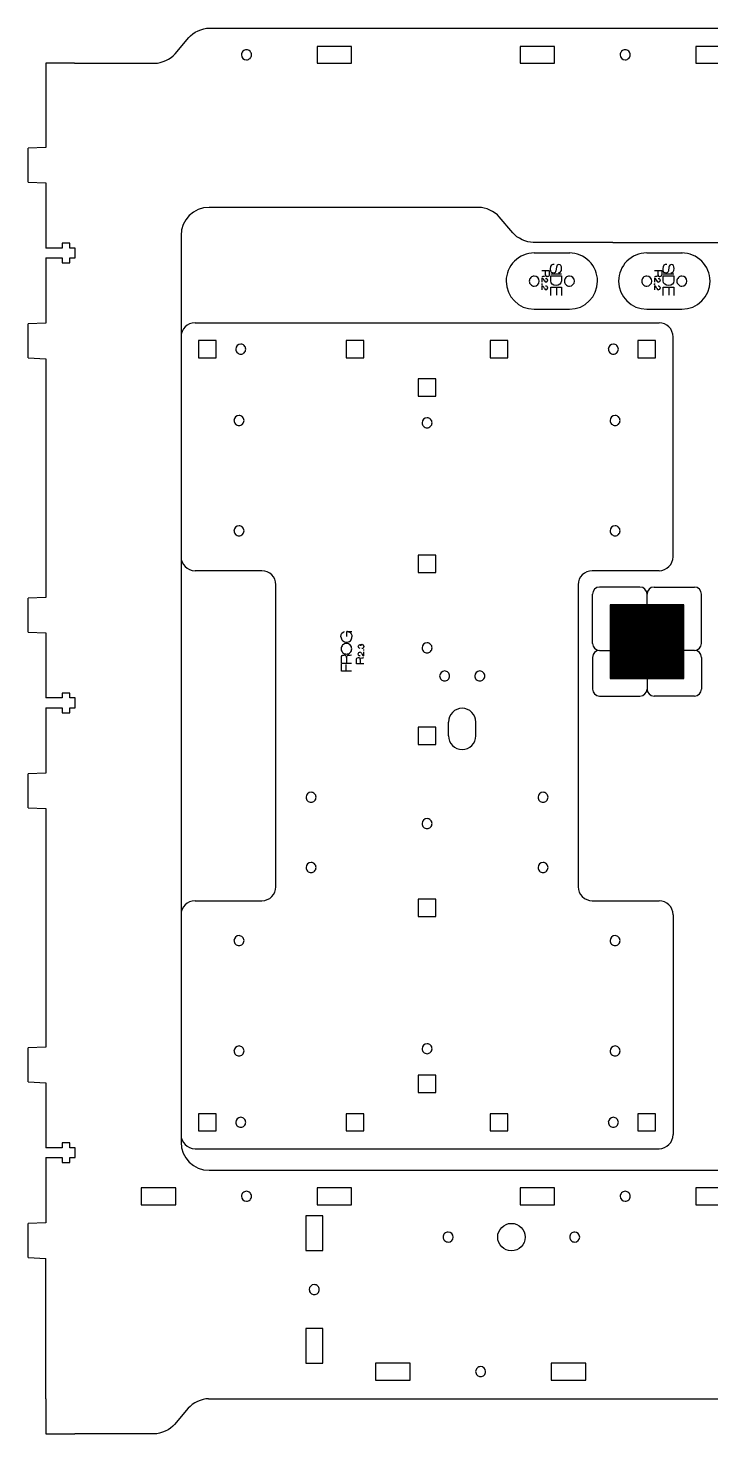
# Model space of a CAD drawing. Extents: x 49 to 1952, y 75 to 1350.
# Drawn here: x 614.6 to 808.9, y 949.5 to 1349.5 of the extents above; entities that cross this region are included whole.
import ezdxf

# ---------------------------------------------------------------- set-up
doc = ezdxf.new("R2010")
doc.units = 0
doc.header["$MEASUREMENT"] = 0
for name, color, linetype in [('4_8MM_TABS_-_PLYWOOD', 160, 'Continuous'), ('PASS_1', 1, 'Continuous'), ('PASS_2', 5, 'Continuous'), ('PASS_3', 7, 'Continuous'), ('RASTER_-_LETTERS', 3, 'Continuous'), ('RASTER_30__-_PLYWOOD', 3, 'Continuous'), ('RASTER_70__-_PLYWOOD', 30, 'Continuous'), ('T-SLOT_-_PLYWOOD', 7, 'Continuous')]:
    doc.layers.add(name, color=color, linetype=linetype)

msp = doc.modelspace()

# ---------------------------------------------------------------- linework, layer by layer
at = {"layer": '4_8MM_TABS_-_PLYWOOD', "color": 5}
for p, q in [((706.69, 1344.34), (696.84, 1344.34)), ((696.84, 1344.34), (696.84, 1339.54)), ((706.69, 1339.54), (706.69, 1344.34)), ((764.44, 1344.34), (754.59, 1344.34)), ((754.59, 1344.34), (754.59, 1339.54)), ((764.44, 1339.54), (764.44, 1344.34)), ((814.44, 1344.34), (804.59, 1344.34)), ((804.59, 1344.34), (804.59, 1339.54)), ((696.84, 1339.54), (706.69, 1339.54)), ((754.59, 1339.54), (764.44, 1339.54)), ((804.59, 1339.54), (814.44, 1339.54)), ((656.69, 1019.54), (646.84, 1019.54)), ((646.84, 1019.54), (646.84, 1014.74)), ((656.69, 1014.74), (656.69, 1019.54)), ((706.69, 1019.54), (696.84, 1019.54)), ((696.84, 1019.54), (696.84, 1014.74)), ((706.69, 1014.74), (706.69, 1019.54)), ((764.44, 1019.54), (754.59, 1019.54)), ((754.59, 1019.54), (754.59, 1014.74)), ((764.44, 1014.74), (764.44, 1019.54)), ((814.44, 1019.54), (804.59, 1019.54)), ((804.59, 1019.54), (804.59, 1014.74)), ((646.84, 1014.74), (656.69, 1014.74)), ((696.84, 1014.74), (706.69, 1014.74)), ((754.59, 1014.74), (764.44, 1014.74)), ((804.59, 1014.74), (814.44, 1014.74)), ((693.65, 1011.54), (693.65, 1001.69)), ((698.45, 1011.54), (693.65, 1011.54)), ((698.45, 1001.69), (698.45, 1011.54)), ((693.65, 1001.69), (698.45, 1001.69)), ((693.65, 979.51), (693.65, 969.66)), ((698.45, 979.51), (693.65, 979.51)), ((698.45, 969.66), (698.45, 979.51)), ((693.65, 969.66), (698.45, 969.66)), ((723.3, 969.66), (713.45, 969.66)), ((713.45, 969.66), (713.45, 964.86)), ((723.3, 964.86), (723.3, 969.66)), ((773.3, 969.66), (763.45, 969.66)), ((763.45, 969.66), (763.45, 964.86)), ((773.3, 964.86), (773.3, 969.66)), ((713.45, 964.86), (723.3, 964.86)), ((763.45, 964.86), (773.3, 964.86))]:
    msp.add_line(p, q, dxfattribs=at)
for centre, radius, start, end in [((676.76, 1341.94), 1.42, 89.9877, 179.9981), ((676.77, 1341.94), 1.43, 180.0473, 269.9669), ((676.77, 1341.94), 1.42, 359.9969, 90.0158), ((676.77, 1341.94), 1.42, 269.9903, 359.9969), ((784.51, 1341.94), 1.42, 89.9877, 179.9981), ((784.52, 1341.94), 1.43, 180.0473, 269.9669), ((784.52, 1341.94), 1.42, 359.9969, 90.0158), ((784.52, 1341.94), 1.42, 269.9903, 359.9969), ((676.76, 1017.14), 1.42, 89.9877, 179.9981), ((676.77, 1017.14), 1.43, 180.0473, 269.9669), ((676.77, 1017.14), 1.42, 359.9969, 90.0158), ((676.77, 1017.14), 1.42, 269.9903, 359.9969), ((784.51, 1017.14), 1.42, 89.9877, 179.9981), ((784.52, 1017.14), 1.43, 180.0473, 269.9669), ((784.52, 1017.14), 1.42, 359.9969, 90.0158), ((784.52, 1017.14), 1.42, 269.9903, 359.9969), ((696.05, 990.6), 1.43, 90.0473, 179.9669), ((696.05, 990.6), 1.42, 359.9877, 89.9981), ((696.05, 990.6), 1.42, 179.9903, 269.9969), ((696.05, 990.6), 1.42, 269.9969, 0.0158), ((743.38, 967.26), 1.42, 89.9903, 179.9969), ((743.38, 967.26), 1.43, 0.0473, 89.9669), ((743.38, 967.26), 1.42, 179.9969, 270.0158), ((743.38, 967.26), 1.42, 269.9877, 359.9981)]:
    msp.add_arc(centre, radius, start, end, dxfattribs=at)
at = {"layer": 'PASS_1'}
for p, q in [((758.64, 1285.55), (768.77, 1285.55)), ((758.64, 1285.55), (768.64, 1285.55)), ((790.64, 1285.55), (800.64, 1285.55)), ((790.64, 1285.55), (800.77, 1285.55)), ((758.64, 1269.55), (768.64, 1269.55)), ((790.64, 1269.55), (800.64, 1269.55)), ((662.14, 1265.69), (794.14, 1265.69)), ((798.14, 1199.14), (798.14, 1261.69)), ((681.14, 1195.14), (662.14, 1195.14)), ((794.14, 1195.14), (775.14, 1195.14)), ((685.14, 1105.24), (685.14, 1191.14)), ((771.14, 1191.14), (771.14, 1105.24)), ((790.72, 1177.48), (790.72, 1188.48)), ((790.72, 1177.48), (790.72, 1188.48)), ((785.72, 1172.48), (790.72, 1177.48)), ((795.72, 1172.48), (790.72, 1177.48)), ((777.22, 1172.48), (785.72, 1172.48)), ((777.22, 1172.48), (785.72, 1172.48)), ((785.72, 1172.48), (790.72, 1167.48)), ((795.72, 1172.48), (790.72, 1167.48)), ((804.22, 1172.48), (795.72, 1172.48)), ((804.22, 1172.48), (795.72, 1172.48)), ((790.72, 1167.48), (790.72, 1161.48)), ((790.72, 1167.48), (790.72, 1161.48)), ((662.14, 1101.24), (681.14, 1101.24)), ((775.14, 1101.24), (794.14, 1101.24)), ((798.14, 1097.24), (798.14, 1034.69)), ((662.14, 1030.69), (794.14, 1030.69))]:
    msp.add_line(p, q, dxfattribs=at)
for centre, radius, start, end in [((758.64, 1277.55), 8, 90, 180.0023), ((768.64, 1277.55), 8, 359.9978, 89.9999), ((790.64, 1277.55), 8, 90, 180.0023), ((800.64, 1277.55), 8, 359.9978, 89.9999), ((758.64, 1277.55), 8, 180.0016, 270.0009), ((768.64, 1277.55), 8, 269.9996, 359.9978), ((790.64, 1277.55), 8, 180.0016, 270.0009), ((800.64, 1277.55), 8, 269.9996, 359.9978), ((662.14, 1261.69), 4, 90, 180), ((794.14, 1261.69), 4, 0, 90), ((662.14, 1199.14), 4, 180, 270), ((794.14, 1199.14), 4, 270, 0), ((681.14, 1191.14), 4, 0, 90), ((775.14, 1191.14), 4, 90, 180), ((681.14, 1105.24), 4, 270, 0), ((775.14, 1105.24), 4, 180, 270), ((662.14, 1097.24), 4, 90, 180), ((794.14, 1097.24), 4, 0, 90), ((662.14, 1034.69), 4, 180, 270), ((794.14, 1034.69), 4, 270, 0)]:
    msp.add_arc(centre, radius, start, end, dxfattribs=at)
at = {"layer": 'PASS_2', "color": 5}
for p, q in [((668.14, 1260.65), (663.14, 1260.65)), ((663.14, 1260.65), (663.14, 1255.73)), ((668.14, 1255.73), (668.14, 1260.65)), ((710.14, 1260.65), (705.14, 1260.65)), ((705.14, 1260.65), (705.14, 1255.73)), ((710.14, 1255.73), (710.14, 1260.65)), ((751.14, 1260.65), (746.14, 1260.65)), ((746.14, 1260.65), (746.14, 1255.73)), ((751.14, 1255.73), (751.14, 1260.65)), ((793.14, 1260.65), (788.14, 1260.65)), ((788.14, 1260.65), (788.14, 1255.73)), ((793.14, 1255.73), (793.14, 1260.65)), ((663.14, 1255.73), (668.14, 1255.73)), ((705.14, 1255.73), (710.14, 1255.73)), ((746.14, 1255.73), (751.14, 1255.73)), ((788.14, 1255.73), (793.14, 1255.73)), ((730.64, 1249.7), (725.64, 1249.7)), ((725.64, 1249.7), (725.64, 1244.78)), ((730.64, 1244.78), (730.64, 1249.7)), ((725.64, 1244.78), (730.64, 1244.78)), ((730.64, 1199.6), (725.64, 1199.6)), ((725.64, 1199.6), (725.64, 1194.68)), ((730.64, 1194.68), (730.64, 1199.6)), ((725.64, 1194.68), (730.64, 1194.68)), ((734.24, 1148.19), (734.24, 1152.09)), ((742.04, 1148.19), (742.04, 1152.09)), ((730.64, 1150.65), (725.64, 1150.65)), ((725.64, 1150.65), (725.64, 1145.73)), ((730.64, 1145.73), (730.64, 1150.65)), ((725.64, 1145.73), (730.64, 1145.73)), ((730.64, 1101.7), (725.64, 1101.7)), ((725.64, 1101.7), (725.64, 1096.78)), ((730.64, 1096.78), (730.64, 1101.7)), ((725.64, 1096.78), (730.64, 1096.78)), ((730.64, 1051.6), (725.64, 1051.6)), ((725.64, 1051.6), (725.64, 1046.68)), ((730.64, 1046.68), (730.64, 1051.6)), ((725.64, 1046.68), (730.64, 1046.68)), ((668.14, 1040.65), (663.14, 1040.65)), ((663.14, 1040.65), (663.14, 1035.73)), ((668.14, 1035.73), (668.14, 1040.65)), ((710.14, 1040.65), (705.14, 1040.65)), ((705.14, 1040.65), (705.14, 1035.73)), ((710.14, 1035.73), (710.14, 1040.65)), ((751.14, 1040.65), (746.14, 1040.65)), ((746.14, 1040.65), (746.14, 1035.73)), ((751.14, 1035.73), (751.14, 1040.65)), ((793.14, 1040.65), (788.14, 1040.65)), ((788.14, 1040.65), (788.14, 1035.73)), ((793.14, 1035.73), (793.14, 1040.65)), ((663.14, 1035.73), (668.14, 1035.73)), ((705.14, 1035.73), (710.14, 1035.73)), ((746.14, 1035.73), (751.14, 1035.73)), ((788.14, 1035.73), (793.14, 1035.73))]:
    msp.add_line(p, q, dxfattribs=at)
for centre in [(782.72, 1182.98), (798.72, 1182.98), (782.72, 1166.98), (798.72, 1166.98)]:
    msp.add_circle(centre, 1.5, dxfattribs=at)
for centre, radius, start, end in [((758.64, 1277.55), 1.42, 89.9937, 180.0077), ((758.64, 1277.55), 1.42, 179.9869, 270.0131), ((758.64, 1277.55), 1.43, 0.0249, 89.9609), ((758.64, 1277.55), 1.42, 270.0131, 359.9997), ((768.64, 1277.55), 1.42, 89.9937, 180.0077), ((768.64, 1277.55), 1.42, 179.9869, 270.0131), ((768.64, 1277.55), 1.43, 0.0249, 89.9609), ((768.64, 1277.55), 1.42, 270.0131, 359.9997), ((790.64, 1277.55), 1.42, 89.9937, 180.0077), ((790.64, 1277.55), 1.42, 179.9869, 270.0131), ((790.64, 1277.55), 1.43, 0.0249, 89.9609), ((790.64, 1277.55), 1.42, 270.0131, 359.9997), ((800.64, 1277.55), 1.42, 89.9937, 180.0077), ((800.64, 1277.55), 1.42, 179.9869, 270.0131), ((800.64, 1277.55), 1.43, 0.0249, 89.9609), ((800.64, 1277.55), 1.42, 270.0131, 359.9997), ((675.14, 1258.19), 1.43, 90.0473, 179.9669), ((675.14, 1258.19), 1.42, 179.9903, 269.9969), ((675.14, 1258.19), 1.42, 359.9877, 89.9981), ((675.14, 1258.19), 1.42, 269.9969, 0.0158), ((781.14, 1258.19), 1.43, 90.0473, 179.9669), ((781.14, 1258.19), 1.42, 179.9903, 269.9969), ((781.14, 1258.19), 1.42, 359.9877, 89.9981), ((781.14, 1258.19), 1.42, 269.9969, 0.0158), ((674.64, 1237.89), 1.43, 90.0473, 179.9669), ((674.64, 1237.89), 1.42, 179.9903, 269.9969), ((674.64, 1237.89), 1.42, 359.9877, 89.9981), ((674.64, 1237.89), 1.42, 269.9969, 0.0158), ((728.14, 1237.24), 1.43, 90.0473, 179.9669), ((728.14, 1237.24), 1.42, 179.9903, 269.9969), ((728.14, 1237.24), 1.42, 359.9877, 89.9981), ((728.14, 1237.24), 1.42, 269.9969, 0.0158), ((781.64, 1237.89), 1.43, 90.0473, 179.9669), ((781.64, 1237.89), 1.42, 179.9903, 269.9969), ((781.64, 1237.89), 1.42, 359.9877, 89.9981), ((781.64, 1237.89), 1.42, 269.9969, 0.0158), ((674.64, 1206.49), 1.43, 90.0473, 179.9669), ((674.64, 1206.49), 1.42, 179.9903, 269.9969), ((674.64, 1206.49), 1.42, 359.9877, 89.9981), ((674.64, 1206.49), 1.42, 269.9969, 0.0158), ((781.64, 1206.49), 1.43, 90.0473, 179.9669), ((781.64, 1206.49), 1.42, 179.9903, 269.9969), ((781.64, 1206.49), 1.42, 359.9877, 89.9981), ((781.64, 1206.49), 1.42, 269.9969, 0.0158), ((728.14, 1173.19), 1.43, 90.0473, 179.9669), ((728.14, 1173.19), 1.42, 179.9903, 269.9969), ((728.14, 1173.19), 1.42, 359.9877, 89.9981), ((728.14, 1173.19), 1.42, 269.9969, 0.0158), ((733.14, 1165.19), 1.43, 90.0473, 179.9669), ((733.14, 1165.19), 1.42, 179.9903, 269.9969), ((733.14, 1165.19), 1.42, 359.9877, 89.9981), ((733.14, 1165.19), 1.42, 269.9969, 0.0158), ((743.14, 1165.19), 1.43, 90.0473, 179.9669), ((743.14, 1165.19), 1.42, 179.9903, 269.9969), ((743.14, 1165.19), 1.42, 359.9877, 89.9981), ((743.14, 1165.19), 1.42, 269.9969, 0.0158), ((738.14, 1152.09), 3.9, 0, 180), ((738.14, 1148.19), 3.9, 180, 0), ((695.14, 1130.69), 1.43, 90.0473, 179.9669), ((695.14, 1130.69), 1.42, 359.9877, 89.9981), ((761.14, 1130.69), 1.43, 90.0473, 179.9669), ((761.14, 1130.69), 1.42, 359.9877, 89.9981), ((695.14, 1130.69), 1.42, 179.9903, 269.9969), ((695.14, 1130.69), 1.42, 269.9969, 0.0158), ((761.14, 1130.69), 1.42, 179.9903, 269.9969), ((761.14, 1130.69), 1.42, 269.9969, 0.0158), ((728.14, 1123.19), 1.43, 90.0473, 179.9669), ((728.14, 1123.19), 1.42, 359.9877, 89.9981), ((728.14, 1123.19), 1.42, 179.9903, 269.9969), ((728.14, 1123.19), 1.42, 269.9969, 0.0158), ((695.14, 1110.69), 1.43, 90.0473, 179.9669), ((695.14, 1110.69), 1.42, 359.9877, 89.9981), ((761.14, 1110.69), 1.43, 90.0473, 179.9669), ((761.14, 1110.69), 1.42, 359.9877, 89.9981), ((695.14, 1110.69), 1.42, 179.9903, 269.9969), ((695.14, 1110.69), 1.42, 269.9969, 0.0158), ((761.14, 1110.69), 1.42, 179.9903, 269.9969), ((761.14, 1110.69), 1.42, 269.9969, 0.0158), ((674.64, 1089.89), 1.43, 90.0473, 179.9669), ((674.64, 1089.89), 1.42, 179.9903, 269.9969), ((674.64, 1089.89), 1.42, 359.9877, 89.9981), ((674.64, 1089.89), 1.42, 269.9969, 0.0158), ((781.64, 1089.89), 1.43, 90.0473, 179.9669), ((781.64, 1089.89), 1.42, 179.9903, 269.9969), ((781.64, 1089.89), 1.42, 359.9877, 89.9981), ((781.64, 1089.89), 1.42, 269.9969, 0.0158), ((728.14, 1059.14), 1.43, 90.0473, 179.9669), ((728.14, 1059.14), 1.42, 359.9877, 89.9981), ((674.64, 1058.49), 1.43, 90.0473, 179.9669), ((674.64, 1058.49), 1.42, 179.9903, 269.9969), ((674.64, 1058.49), 1.42, 359.9877, 89.9981), ((674.64, 1058.49), 1.42, 269.9969, 0.0158), ((728.14, 1059.14), 1.42, 179.9903, 269.9969), ((728.14, 1059.14), 1.42, 269.9969, 0.0158), ((781.64, 1058.49), 1.43, 90.0473, 179.9669), ((781.64, 1058.49), 1.42, 179.9903, 269.9969), ((781.64, 1058.49), 1.42, 359.9877, 89.9981), ((781.64, 1058.49), 1.42, 269.9969, 0.0158), ((675.14, 1038.19), 1.43, 90.0473, 179.9669), ((675.14, 1038.19), 1.42, 179.9903, 269.9969), ((675.14, 1038.19), 1.42, 359.9877, 89.9981), ((675.14, 1038.19), 1.42, 269.9969, 0.0158), ((781.14, 1038.19), 1.43, 90.0473, 179.9669), ((781.14, 1038.19), 1.42, 179.9903, 269.9969), ((781.14, 1038.19), 1.42, 359.9877, 89.9981), ((781.14, 1038.19), 1.42, 269.9969, 0.0158), ((734.14, 1005.54), 1.42, 89.987, 180.013), ((734.14, 1005.54), 1.42, 179.9954, 270.006), ((734.14, 1005.54), 1.42, 359.9988, 89.987), ((734.14, 1005.54), 1.43, 270.037, 359.9758), ((770.14, 1005.54), 1.42, 89.9881, 180.0133), ((770.14, 1005.54), 1.42, 179.9949, 270.0051), ((770.14, 1005.54), 1.42, 359.9977, 89.9881), ((770.14, 1005.54), 1.43, 270.0379, 359.9749)]:
    msp.add_arc(centre, radius, start, end, dxfattribs=at)
at = {"layer": 'PASS_3'}
for p, q in [((666.14, 1349.54), (760.39, 1349.54)), ((760.39, 1349.54), (1010.14, 1349.54)), ((656.46, 1342.24), (660.33, 1346.83)), ((619.64, 1339.54), (619.64, 1315.6)), ((627.79, 1339.54), (619.64, 1339.54)), ((627.79, 1339.54), (650.65, 1339.54)), ((619.64, 1315.57), (614.64, 1315.36)), ((614.64, 1305.67), (614.64, 1315.36)), ((614.64, 1305.67), (619.64, 1305.47)), ((619.64, 1305.47), (619.64, 1287.44)), ((742.86, 1298.54), (666.14, 1298.54)), ((752.54, 1291.24), (748.68, 1295.83)), ((658.14, 1290.54), (658.14, 1277.55)), ((781.01, 1288.54), (758.35, 1288.54)), ((781.01, 1288.54), (895.26, 1288.54)), ((619.64, 1287.44), (619.64, 1286.94)), ((619.64, 1284.14), (619.64, 1283.64)), ((619.64, 1283.64), (619.64, 1265.57)), ((658.14, 1277.55), (658.14, 1061.55)), ((619.64, 1265.57), (614.64, 1265.37)), ((614.64, 1255.68), (614.64, 1265.37)), ((614.64, 1255.68), (619.64, 1255.47)), ((619.64, 1255.47), (619.64, 1187.57)), ((775.22, 1174.48), (775.22, 1188.48)), ((788.72, 1190.48), (777.22, 1190.48)), ((792.72, 1190.48), (804.22, 1190.48)), ((806.22, 1174.48), (806.22, 1188.48)), ((619.64, 1187.57), (614.64, 1187.36)), ((614.64, 1177.67), (614.64, 1187.36)), ((614.64, 1177.67), (619.64, 1177.47)), ((619.64, 1177.47), (619.64, 1159.44)), ((775.22, 1170.48), (775.22, 1161.48)), ((806.22, 1170.48), (806.22, 1161.48)), ((619.64, 1159.44), (619.64, 1158.94)), ((619.64, 1156.14), (619.64, 1155.64)), ((777.22, 1159.48), (788.72, 1159.48)), ((804.22, 1159.48), (792.72, 1159.48)), ((619.64, 1155.64), (619.64, 1137.57)), ((619.64, 1137.57), (614.64, 1137.37)), ((614.64, 1127.68), (614.64, 1137.37)), ((614.64, 1127.68), (619.64, 1127.47)), ((619.64, 1127.47), (619.64, 1059.57)), ((658.14, 1061.55), (658.14, 1032.54)), ((619.64, 1059.57), (614.64, 1059.36)), ((614.64, 1049.67), (614.64, 1059.36)), ((614.64, 1049.67), (619.64, 1049.47)), ((619.64, 1049.47), (619.64, 1031.44)), ((619.64, 1031.44), (619.64, 1030.94)), ((619.64, 1028.14), (619.64, 1027.64)), ((619.64, 1027.64), (619.64, 1009.57)), ((666.14, 1024.54), (1010.14, 1024.54)), ((619.64, 1009.57), (614.64, 1009.37)), ((614.64, 999.68), (614.64, 1009.37)), ((614.64, 999.68), (619.64, 999.47)), ((619.64, 959.54), (619.64, 999.47)), ((619.64, 959.54), (619.64, 949.54)), ((660.19, 956.83), (656.32, 952.24)), ((666, 959.54), (750.61, 959.54)), ((750.61, 959.54), (925.62, 959.54)), ((619.64, 949.54), (627.9, 949.54)), ((650.51, 949.54), (627.9, 949.54))]:
    msp.add_line(p, q, dxfattribs=at)
for centre, radius, start, end in [((666.14, 1290.54), 8, 90, 180), ((777.22, 1188.48), 2, 90, 180), ((788.72, 1188.48), 2, 0, 90), ((792.72, 1188.48), 2, 90, 180), ((804.22, 1188.48), 2, 0, 90), ((777.22, 1174.48), 2, 180, 270), ((777.22, 1170.48), 2, 90, 180), ((804.22, 1174.48), 2, 270, 0), ((804.22, 1170.48), 2, 0, 90), ((777.22, 1161.48), 2, 180, 270), ((788.72, 1161.48), 2, 270, 360), ((792.72, 1161.48), 2, 180, 270), ((804.22, 1161.48), 2, 270, 0), ((666.14, 1032.54), 8, 180, 270)]:
    msp.add_arc(centre, radius, start, end, dxfattribs=at)
for points in [[(660.33, 1346.83), (661.58, 1348.32), (664.19, 1349.54), (666.14, 1349.54)], [(650.65, 1339.54), (652.6, 1339.54), (655.21, 1340.75), (656.46, 1342.24)], [(748.68, 1295.83), (747.43, 1297.32), (744.81, 1298.54), (742.86, 1298.54)], [(758.35, 1288.54), (756.41, 1288.54), (753.79, 1289.75), (752.54, 1291.24)], [(666, 959.54), (664.05, 959.54), (661.44, 958.32), (660.19, 956.83)], [(656.32, 952.24), (655.07, 950.75), (652.46, 949.54), (650.51, 949.54)]]:
    msp.add_open_spline(points, degree=3, dxfattribs=at)
at = {"layer": 'RASTER_-_LETTERS'}
for p, q in [((760.84, 1280.55), (762.92, 1280.55)), ((761.85, 1279.33), (761.85, 1280.55)), ((762.92, 1280.55), (762.92, 1279.4)), ((764.96, 1281.52), (764.79, 1280.52)), ((792.84, 1280.55), (794.92, 1280.55)), ((793.85, 1279.33), (793.85, 1280.55)), ((794.92, 1280.55), (794.92, 1279.41)), ((796.96, 1281.52), (796.79, 1280.52)), ((760.7, 1276.71), (760.98, 1276.71)), ((760.84, 1278.36), (760.84, 1277.21)), ((760.84, 1276.85), (760.84, 1276.57)), ((760.84, 1276.2), (760.84, 1275.05)), ((761.52, 1277.58), (761.33, 1277.96)), ((766.35, 1279.52), (763.33, 1279.52)), ((763.33, 1277.59), (763.33, 1279.06)), ((763.33, 1279.06), (766.35, 1279.06)), ((766.35, 1279.06), (766.35, 1277.59)), ((792.7, 1276.71), (792.98, 1276.71)), ((792.84, 1278.36), (792.84, 1277.21)), ((792.84, 1276.85), (792.84, 1276.57)), ((792.84, 1276.2), (792.84, 1275.05)), ((793.52, 1277.58), (793.33, 1277.96)), ((798.35, 1279.52), (795.33, 1279.52)), ((795.33, 1277.59), (795.33, 1279.06)), ((795.33, 1279.06), (798.35, 1279.06)), ((798.35, 1279.06), (798.35, 1277.59)), ((761.52, 1275.42), (761.33, 1275.8)), ((763.33, 1273.43), (763.33, 1275.81)), ((763.33, 1275.81), (766.35, 1275.81)), ((764.95, 1275.81), (764.95, 1273.56)), ((766.35, 1275.81), (766.35, 1273.46)), ((793.52, 1275.42), (793.33, 1275.8)), ((795.33, 1273.43), (795.33, 1275.81)), ((795.33, 1275.81), (798.35, 1275.81)), ((796.95, 1275.81), (796.95, 1273.56)), ((798.35, 1275.81), (798.35, 1273.46)), ((705.3, 1176.47), (705.3, 1177.88)), ((705.3, 1177.88), (706.7, 1177.88)), ((709.65, 1173.01), (709.6, 1173.01)), ((710.28, 1172.54), (710, 1172.54)), ((710.14, 1172.4), (710.14, 1172.67)), ((710.14, 1170.88), (710.14, 1172.04)), ((703.77, 1168.78), (703.77, 1170.36)), ((706.64, 1168.78), (703.77, 1168.78)), ((703.77, 1166.55), (703.77, 1168.57)), ((705.1, 1166.55), (705.1, 1168.45)), ((705.24, 1170.47), (705.25, 1168.78)), ((708.05, 1168.69), (708.05, 1169.84)), ((710.14, 1168.69), (708.05, 1168.69)), ((709.13, 1169.91), (709.13, 1168.69)), ((709.46, 1171.66), (709.65, 1171.29)), ((706.64, 1166.55), (703.77, 1166.55))]:
    msp.add_line(p, q, dxfattribs=at)
for centre, radius, start, end in [((761.35, 1276.09), 2.77, 88.6921, 100.625), ((762.01, 1277.79), 0.533, 202.8439, 267.5702), ((762.35, 1279.33), 0.496, 179.9266, 270.0588), ((793.35, 1276.09), 2.77, 88.6921, 100.625), ((794.01, 1277.79), 0.533, 202.8439, 267.5702), ((794.35, 1279.33), 0.496, 179.9266, 270.0588), ((762.01, 1275.63), 0.533, 202.8439, 267.5702), ((794.01, 1275.63), 0.533, 202.8439, 267.5702), ((705.19, 1176.36), 1.55, 180, 270.4695), ((705.28, 1176.29), 1.48, 266.8641, 2.704), ((704.96, 1175.01), 2.89, 73.2114, 83.3696), ((705.13, 1173), 1.42, 86.8167, 182.7057), ((705.13, 1172.86), 1.42, 177.2892, 273.1599), ((705.28, 1173), 1.42, 357.3104, 93.1659), ((705.28, 1172.86), 1.42, 266.8575, 2.6947), ((708.97, 1173.79), 0.335, 357.2938, 89.8838), ((709.69, 1173.79), 0.374, 86.3696, 181.7601), ((704.55, 1170.47), 0.684, 359.9525, 90.0505), ((705.93, 1174.95), 3.85, 268.7122, 280.5459), ((708.62, 1169.92), 0.496, 359.9266, 90.0588), ((708.97, 1171.46), 0.533, 22.8439, 87.5702), ((709.63, 1173.15), 2.77, 268.6921, 280.625)]:
    msp.add_arc(centre, radius, start, end, dxfattribs=at)
for points in [[(763.27, 1281.03), (763.27, 1282.23), (763.9, 1282.36), (764.33, 1282.37)], [(764.12, 1279.83), (763.78, 1279.83), (763.27, 1279.99), (763.27, 1281.03)], [(764.79, 1280.52), (764.69, 1280.05), (764.49, 1279.83), (764.12, 1279.83)], [(765.65, 1282.26), (765.23, 1282.26), (765.04, 1282.02), (764.96, 1281.52)], [(765.51, 1279.9), (765.97, 1279.93), (766.42, 1280.14), (766.42, 1281.15)], [(766.42, 1281.15), (766.42, 1281.91), (766.14, 1282.26), (765.65, 1282.26)], [(795.27, 1281.03), (795.27, 1282.23), (795.9, 1282.36), (796.33, 1282.37)], [(796.12, 1279.83), (795.78, 1279.83), (795.27, 1279.99), (795.27, 1281.03)], [(796.79, 1280.52), (796.69, 1280.05), (796.49, 1279.83), (796.12, 1279.83)], [(797.65, 1282.26), (797.23, 1282.26), (797.04, 1282.02), (796.96, 1281.52)], [(797.51, 1279.9), (797.97, 1279.93), (798.42, 1280.14), (798.42, 1281.15)], [(798.42, 1281.15), (798.42, 1281.91), (798.14, 1282.26), (797.65, 1282.26)], [(761.33, 1277.96), (761.16, 1278.24), (761.07, 1278.36), (760.84, 1278.36)], [(761.33, 1275.8), (761.16, 1276.08), (761.07, 1276.2), (760.84, 1276.2)], [(761.85, 1279.33), (761.85, 1279.01), (761.7, 1278.86), (761.41, 1278.87)], [(761.87, 1278.33), (762.04, 1278.33), (762.42, 1278.32), (762.42, 1277.78)], [(761.87, 1276.17), (762.04, 1276.17), (762.42, 1276.16), (762.42, 1275.62)], [(762.42, 1277.78), (762.42, 1277.34), (762.14, 1277.25), (761.99, 1277.25)], [(762.92, 1279.4), (762.92, 1278.99), (762.73, 1278.83), (762.36, 1278.83)], [(764.84, 1276.33), (763.94, 1276.33), (763.33, 1276.75), (763.33, 1277.59)], [(766.35, 1277.59), (766.35, 1276.75), (765.74, 1276.33), (764.84, 1276.33)], [(793.33, 1277.96), (793.16, 1278.24), (793.07, 1278.36), (792.84, 1278.36)], [(793.33, 1275.8), (793.16, 1276.08), (793.07, 1276.2), (792.84, 1276.2)], [(793.85, 1279.33), (793.85, 1279.01), (793.7, 1278.86), (793.41, 1278.87)], [(793.87, 1278.33), (794.04, 1278.33), (794.42, 1278.32), (794.42, 1277.78)], [(793.87, 1276.17), (794.04, 1276.17), (794.42, 1276.16), (794.42, 1275.62)], [(794.42, 1277.78), (794.42, 1277.34), (794.14, 1277.25), (793.99, 1277.25)], [(794.92, 1279.41), (794.92, 1278.99), (794.73, 1278.83), (794.35, 1278.83)], [(796.84, 1276.33), (795.94, 1276.33), (795.33, 1276.75), (795.33, 1277.59)], [(798.35, 1277.59), (798.35, 1276.75), (797.74, 1276.33), (796.84, 1276.33)], [(762.42, 1275.62), (762.42, 1275.18), (762.14, 1275.09), (761.99, 1275.09)], [(794.42, 1275.62), (794.42, 1275.18), (794.14, 1275.09), (793.99, 1275.09)], [(703.64, 1176.36), (703.64, 1177.3), (704.06, 1177.73), (704.63, 1177.84)], [(705.8, 1177.78), (706.48, 1177.57), (706.73, 1176.99), (706.76, 1176.36)], [(708.58, 1173.62), (708.58, 1173.97), (708.74, 1174.13), (708.97, 1174.13)], [(709.08, 1173.05), (708.78, 1173.07), (708.58, 1173.2), (708.58, 1173.62)], [(710.14, 1173.58), (710.14, 1173.19), (709.94, 1173), (709.65, 1173.01)], [(709.71, 1174.16), (709.88, 1174.16), (710.14, 1174.05), (710.14, 1173.58)], [(703.77, 1170.36), (703.77, 1170.94), (704.04, 1171.15), (704.55, 1171.15)], [(705.24, 1170.47), (705.25, 1170.91), (705.45, 1171.11), (705.85, 1171.1)], [(708.05, 1169.84), (708.05, 1170.26), (708.25, 1170.41), (708.62, 1170.41)], [(708.56, 1171.47), (708.56, 1171.9), (708.84, 1172), (708.99, 1171.99)], [(709.11, 1170.92), (708.94, 1170.92), (708.56, 1170.92), (708.56, 1171.47)], [(709.13, 1169.91), (709.13, 1170.24), (709.28, 1170.38), (709.56, 1170.38)], [(709.65, 1171.29), (709.82, 1171), (709.91, 1170.89), (710.14, 1170.88)]]:
    msp.add_open_spline(points, degree=3, dxfattribs=at)
at = {"layer": 'RASTER_30__-_PLYWOOD'}
for p, q in [((801.22, 1185.48), (780.22, 1185.48)), ((780.22, 1185.48), (780.22, 1164.48)), ((780.42, 1185.28), (801.02, 1185.28)), ((780.42, 1185.08), (801.02, 1185.08)), ((780.42, 1184.88), (801.02, 1184.88)), ((780.42, 1184.68), (801.02, 1184.68)), ((780.42, 1184.48), (801.02, 1184.48)), ((780.42, 1184.28), (801.02, 1184.28)), ((780.42, 1184.08), (801.02, 1184.08)), ((801.22, 1164.48), (801.22, 1185.48)), ((780.42, 1183.88), (801.02, 1183.88)), ((780.42, 1183.68), (801.02, 1183.68)), ((780.42, 1183.48), (801.02, 1183.48)), ((780.42, 1183.28), (801.02, 1183.28)), ((780.42, 1183.08), (801.02, 1183.08)), ((780.42, 1182.88), (801.02, 1182.88)), ((780.42, 1182.68), (801.02, 1182.68)), ((780.42, 1182.48), (801.02, 1182.48)), ((780.42, 1182.28), (801.02, 1182.28)), ((780.42, 1182.08), (801.02, 1182.08)), ((780.42, 1181.88), (801.02, 1181.88)), ((780.42, 1181.68), (801.02, 1181.68)), ((780.42, 1181.48), (801.02, 1181.48)), ((780.42, 1181.28), (801.02, 1181.28)), ((780.42, 1181.08), (801.02, 1181.08)), ((780.42, 1180.88), (801.02, 1180.88)), ((780.42, 1180.68), (801.02, 1180.68)), ((780.42, 1180.48), (801.02, 1180.48)), ((780.42, 1180.28), (801.02, 1180.28)), ((780.42, 1180.08), (801.02, 1180.08)), ((780.42, 1179.88), (801.02, 1179.88)), ((780.42, 1179.68), (801.02, 1179.68)), ((780.42, 1179.48), (801.02, 1179.48)), ((780.42, 1179.28), (801.02, 1179.28)), ((780.42, 1179.08), (801.02, 1179.08)), ((780.42, 1178.88), (801.02, 1178.88)), ((780.42, 1178.68), (801.02, 1178.68)), ((780.42, 1178.48), (801.02, 1178.48)), ((780.42, 1178.28), (801.02, 1178.28)), ((780.42, 1178.08), (801.02, 1178.08)), ((780.42, 1177.88), (801.02, 1177.88)), ((780.42, 1177.68), (801.02, 1177.68)), ((780.42, 1177.48), (801.02, 1177.48)), ((780.42, 1177.28), (801.02, 1177.28)), ((780.42, 1177.08), (801.02, 1177.08)), ((780.42, 1176.88), (801.02, 1176.88)), ((780.42, 1176.68), (801.02, 1176.68)), ((780.42, 1176.48), (801.02, 1176.48)), ((780.42, 1176.28), (801.02, 1176.28)), ((780.42, 1176.08), (801.02, 1176.08)), ((780.42, 1175.88), (801.02, 1175.88)), ((780.42, 1175.68), (801.02, 1175.68)), ((780.42, 1175.48), (801.02, 1175.48)), ((780.42, 1175.28), (801.02, 1175.28)), ((780.42, 1175.08), (801.02, 1175.08)), ((780.42, 1174.88), (801.02, 1174.88)), ((780.42, 1174.68), (801.02, 1174.68)), ((780.42, 1174.48), (801.02, 1174.48)), ((780.42, 1174.28), (801.02, 1174.28)), ((780.42, 1174.08), (801.02, 1174.08)), ((780.42, 1173.88), (801.02, 1173.88)), ((780.42, 1173.68), (801.02, 1173.68)), ((780.42, 1173.48), (801.02, 1173.48)), ((780.42, 1173.28), (801.02, 1173.28)), ((780.42, 1173.08), (801.02, 1173.08)), ((780.42, 1172.88), (801.02, 1172.88)), ((780.42, 1172.68), (801.02, 1172.68)), ((780.42, 1172.48), (801.02, 1172.48)), ((780.42, 1172.28), (801.02, 1172.28)), ((780.42, 1172.08), (801.02, 1172.08)), ((780.42, 1171.88), (801.02, 1171.88)), ((780.42, 1171.68), (801.02, 1171.68)), ((780.42, 1171.48), (801.02, 1171.48)), ((780.42, 1171.28), (801.02, 1171.28)), ((780.42, 1171.08), (801.02, 1171.08)), ((780.42, 1170.88), (801.02, 1170.88)), ((780.42, 1170.68), (801.02, 1170.68)), ((780.42, 1170.48), (801.02, 1170.48)), ((780.42, 1170.28), (801.02, 1170.28)), ((780.42, 1170.08), (801.02, 1170.08)), ((780.42, 1169.88), (801.02, 1169.88)), ((780.42, 1169.68), (801.02, 1169.68)), ((780.42, 1169.48), (801.02, 1169.48)), ((780.42, 1169.28), (801.02, 1169.28)), ((780.42, 1169.08), (801.02, 1169.08)), ((780.42, 1168.88), (801.02, 1168.88)), ((780.42, 1168.68), (801.02, 1168.68)), ((780.42, 1168.48), (801.02, 1168.48)), ((780.42, 1168.28), (801.02, 1168.28)), ((780.42, 1168.08), (801.02, 1168.08)), ((780.22, 1164.48), (801.22, 1164.48)), ((780.42, 1167.88), (801.02, 1167.88)), ((780.42, 1167.68), (801.02, 1167.68)), ((780.42, 1167.48), (801.02, 1167.48)), ((780.42, 1167.28), (801.02, 1167.28)), ((780.42, 1167.08), (801.02, 1167.08)), ((780.42, 1166.88), (801.02, 1166.88)), ((780.42, 1166.68), (801.02, 1166.68)), ((780.42, 1166.48), (801.02, 1166.48)), ((780.42, 1166.28), (801.02, 1166.28)), ((780.42, 1166.08), (801.02, 1166.08)), ((780.42, 1165.88), (801.02, 1165.88)), ((780.42, 1165.68), (801.02, 1165.68)), ((780.42, 1165.48), (801.02, 1165.48)), ((780.42, 1165.28), (801.02, 1165.28)), ((780.42, 1165.08), (801.02, 1165.08)), ((780.42, 1164.88), (801.02, 1164.88)), ((780.42, 1164.68), (801.02, 1164.68))]:
    msp.add_line(p, q, dxfattribs=at)
at = {"layer": 'RASTER_70__-_PLYWOOD'}
for p, q in [((795.72, 1177.48), (785.72, 1177.48)), ((785.72, 1177.48), (785.72, 1167.48)), ((785.92, 1167.68), (785.92, 1177.28)), ((786.12, 1167.68), (786.12, 1177.28)), ((786.32, 1167.68), (786.32, 1177.28)), ((786.52, 1167.68), (786.52, 1177.28)), ((786.72, 1167.68), (786.72, 1177.28)), ((786.92, 1167.68), (786.92, 1177.28)), ((787.12, 1167.68), (787.12, 1177.28)), ((787.32, 1167.68), (787.32, 1177.28)), ((787.52, 1167.68), (787.52, 1177.28)), ((787.72, 1167.68), (787.72, 1177.28)), ((787.92, 1167.68), (787.92, 1177.28)), ((788.12, 1167.68), (788.12, 1177.28)), ((788.32, 1167.68), (788.32, 1177.28)), ((788.52, 1167.68), (788.52, 1177.28)), ((788.72, 1167.68), (788.72, 1177.28)), ((788.92, 1167.68), (788.92, 1177.28)), ((789.12, 1167.68), (789.12, 1177.28)), ((789.32, 1167.68), (789.32, 1177.28)), ((789.52, 1167.68), (789.52, 1177.28)), ((789.72, 1167.68), (789.72, 1177.28)), ((789.92, 1167.68), (789.92, 1177.28)), ((790.12, 1167.68), (790.12, 1177.28)), ((790.32, 1167.68), (790.32, 1177.28)), ((790.52, 1167.68), (790.52, 1177.28)), ((790.72, 1167.68), (790.72, 1177.28)), ((790.92, 1167.68), (790.92, 1177.28)), ((791.12, 1167.68), (791.12, 1177.28)), ((791.32, 1167.68), (791.32, 1177.28)), ((791.52, 1167.68), (791.52, 1177.28)), ((791.72, 1167.68), (791.72, 1177.28)), ((791.92, 1167.68), (791.92, 1177.28)), ((792.12, 1167.68), (792.12, 1177.28)), ((792.32, 1167.68), (792.32, 1177.28)), ((792.52, 1167.68), (792.52, 1177.28)), ((792.72, 1167.68), (792.72, 1177.28)), ((792.92, 1167.68), (792.92, 1177.28)), ((793.12, 1167.68), (793.12, 1177.28)), ((793.32, 1167.68), (793.32, 1177.28)), ((793.52, 1167.68), (793.52, 1177.28)), ((793.72, 1167.68), (793.72, 1177.28)), ((793.92, 1167.68), (793.92, 1177.28)), ((794.12, 1167.68), (794.12, 1177.28)), ((794.32, 1167.68), (794.32, 1177.28)), ((794.52, 1167.68), (794.52, 1177.28)), ((794.72, 1167.68), (794.72, 1177.28)), ((794.92, 1167.68), (794.92, 1177.28)), ((795.12, 1167.68), (795.12, 1177.28)), ((795.32, 1167.68), (795.32, 1177.28)), ((795.52, 1167.68), (795.52, 1177.28)), ((795.72, 1167.48), (795.72, 1177.48)), ((785.72, 1167.48), (795.72, 1167.48))]:
    msp.add_line(p, q, dxfattribs=at)
at = {"layer": 'T-SLOT_-_PLYWOOD'}
for p, q in [((626.55, 1288.34), (624.35, 1288.34)), ((624.35, 1288.34), (624.35, 1286.94)), ((626.55, 1286.94), (626.55, 1288.34)), ((624.35, 1286.94), (619.64, 1286.94)), ((619.64, 1284.14), (624.35, 1284.14)), ((624.35, 1284.14), (624.35, 1282.74)), ((628, 1286.94), (626.55, 1286.94)), ((626.55, 1282.74), (626.55, 1284.14)), ((626.55, 1284.14), (628, 1284.14)), ((628, 1284.14), (628, 1286.94)), ((624.35, 1282.74), (626.55, 1282.74)), ((626.55, 1160.34), (624.35, 1160.34)), ((624.35, 1160.34), (624.35, 1158.94)), ((626.55, 1158.94), (626.55, 1160.34)), ((624.35, 1158.94), (619.64, 1158.94)), ((619.64, 1156.14), (624.35, 1156.14)), ((624.35, 1156.14), (624.35, 1154.74)), ((628, 1158.94), (626.55, 1158.94)), ((626.55, 1154.74), (626.55, 1156.14)), ((626.55, 1156.14), (628, 1156.14)), ((628, 1156.14), (628, 1158.94)), ((624.35, 1154.74), (626.55, 1154.74)), ((626.55, 1032.34), (624.35, 1032.34)), ((624.35, 1032.34), (624.35, 1030.94)), ((626.55, 1030.94), (626.55, 1032.34)), ((624.35, 1030.94), (619.64, 1030.94)), ((619.64, 1028.14), (624.35, 1028.14)), ((624.35, 1028.14), (624.35, 1026.74)), ((628, 1030.94), (626.55, 1030.94)), ((626.55, 1026.74), (626.55, 1028.14)), ((626.55, 1028.14), (628, 1028.14)), ((628, 1028.14), (628, 1030.94)), ((624.35, 1026.74), (626.55, 1026.74))]:
    msp.add_line(p, q, dxfattribs=at)
at = {"layer": 'T-SLOT_-_PLYWOOD', "color": 5}
msp.add_circle((752.14, 1005.54), 3.9, dxfattribs=at)

doc.saveas('drawing.dxf')
